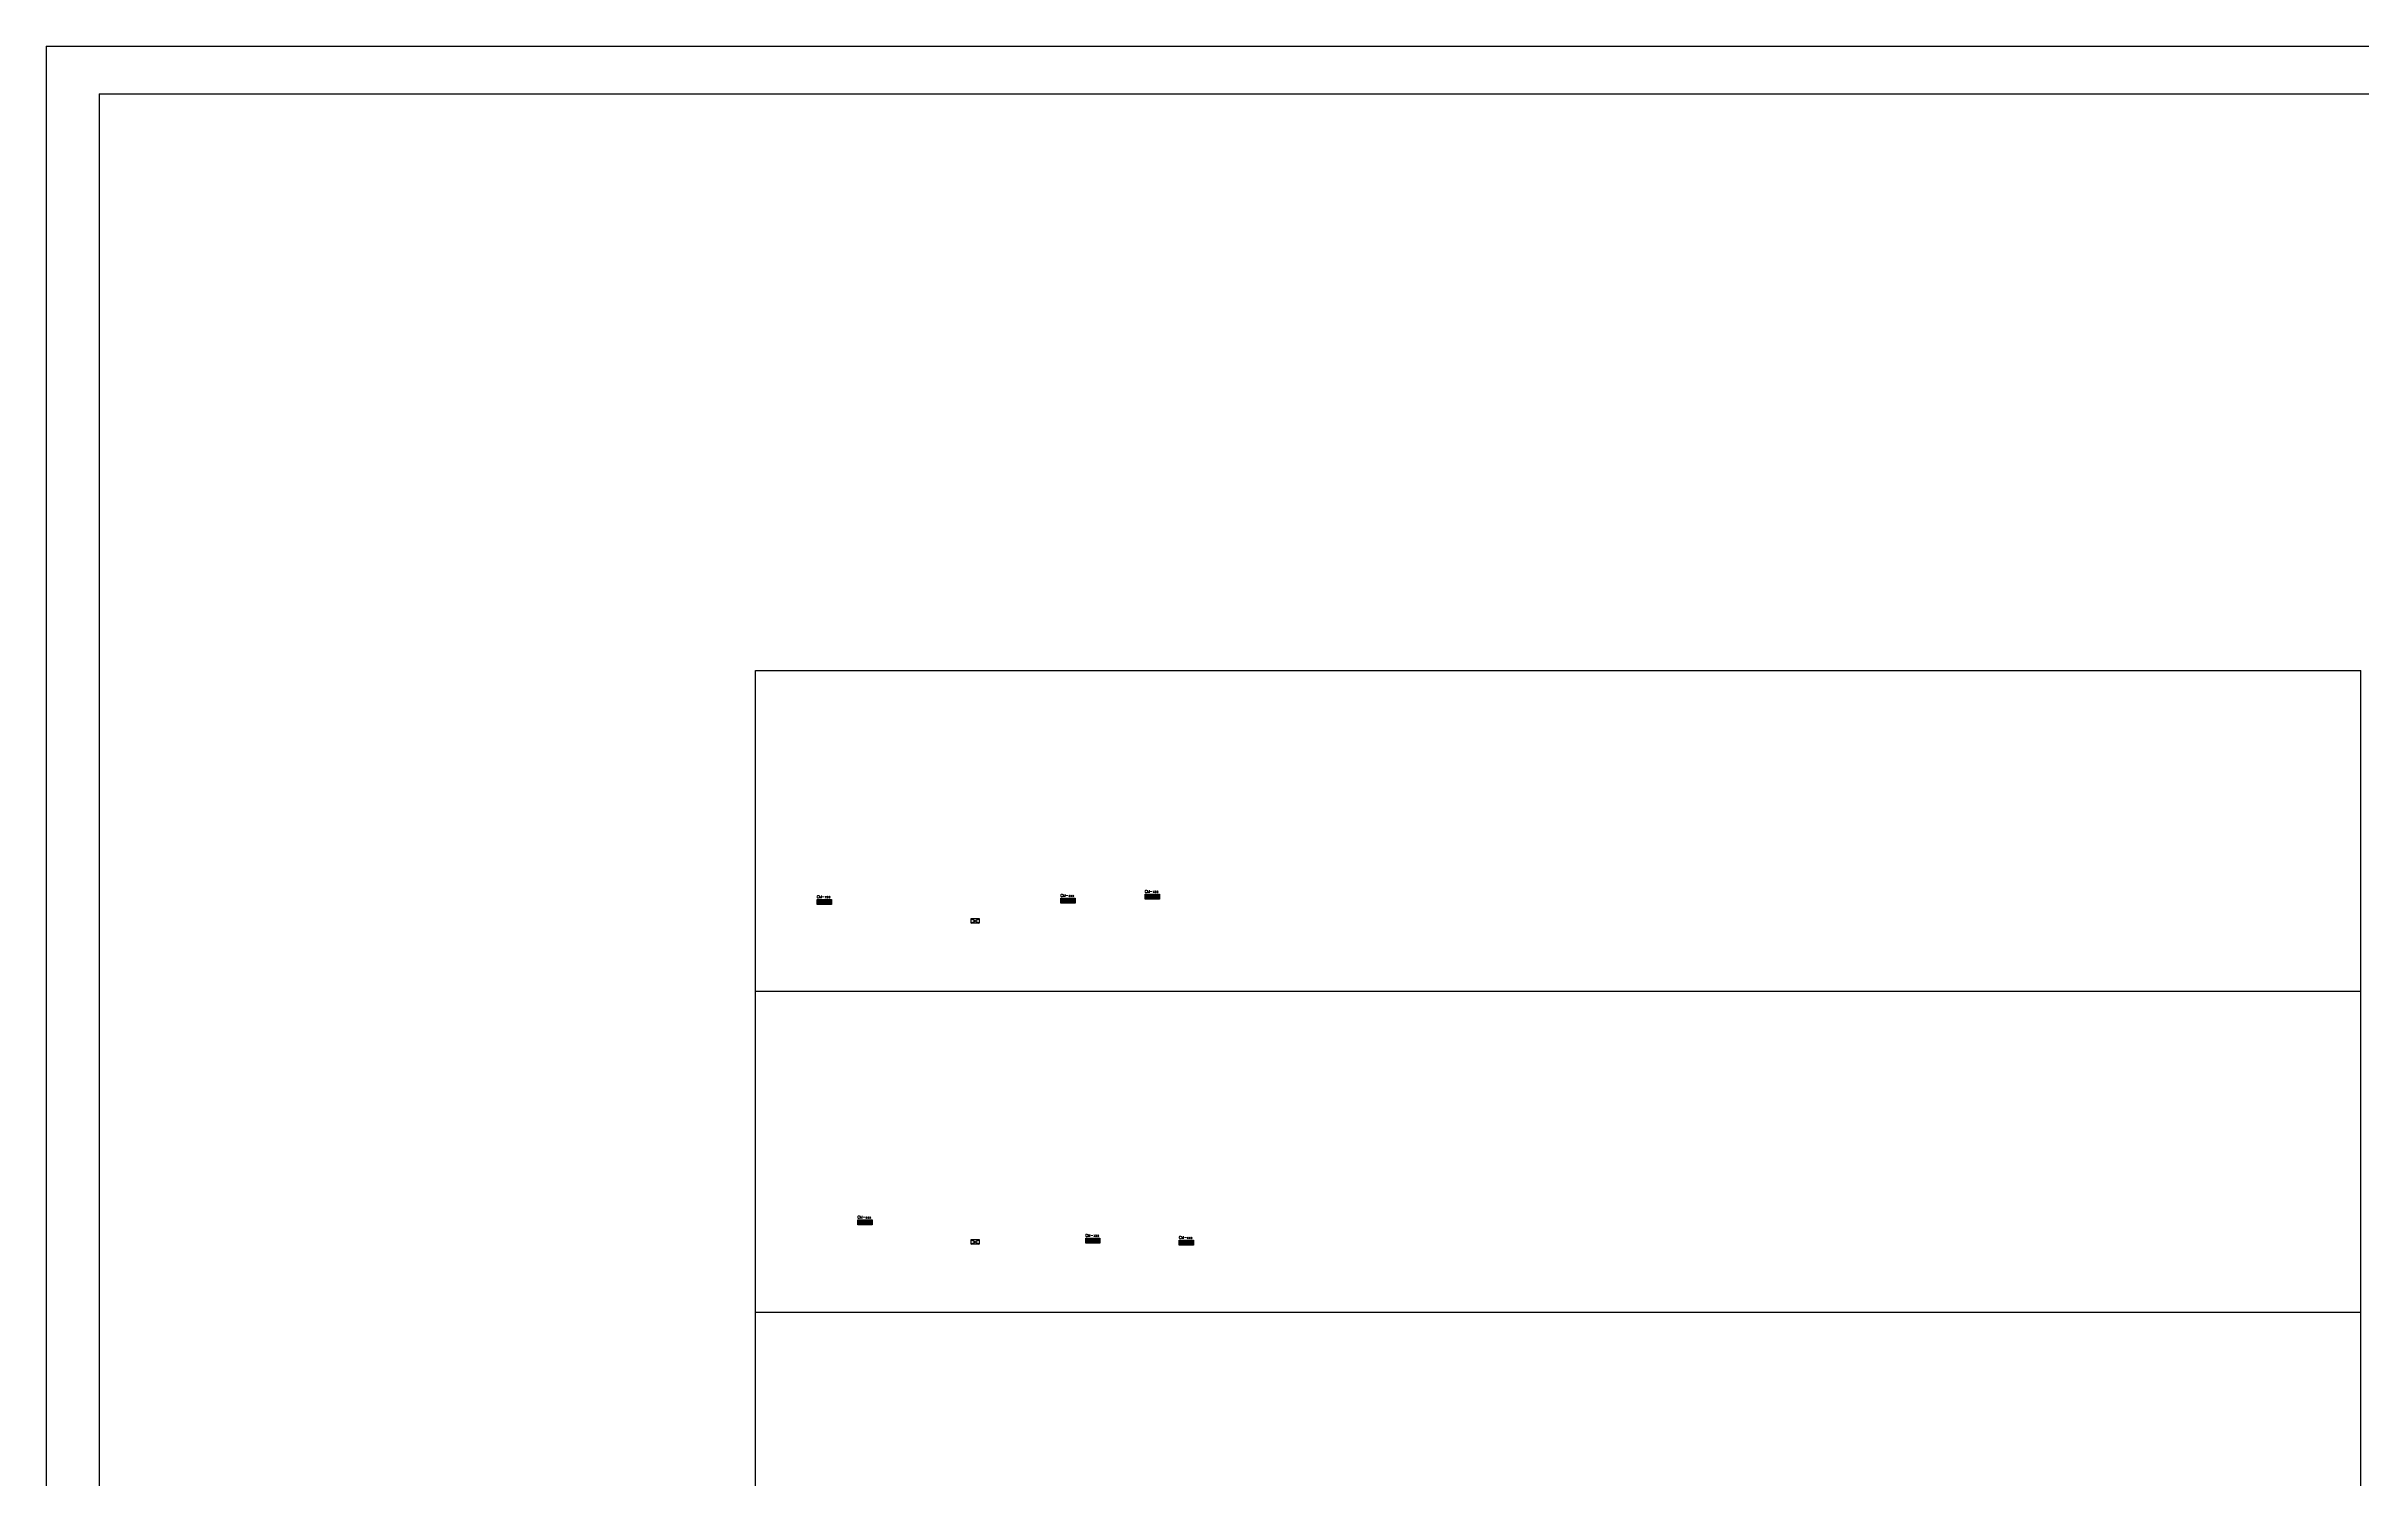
# Model space of a CAD drawing. Header units: millimetres. Extents: x -5 to 184, y -24 to 24.
# Drawn here: x 102 to 140.94, y 0 to 24.1 of the extents above; entities that cross this region are included whole.
import ezdxf

# ---------------------------------------------------------------- set-up
doc = ezdxf.new("R2010")
doc.units = ezdxf.units.MM
doc.layers.add('Legenda', color=231, linetype='Continuous', lineweight=25)
doc.layers.add('Prumada Eletrica', color=40, linetype='Continuous', lineweight=30)
doc.styles.add('ROMANS', font='ROMANS.SHX')

msp = doc.modelspace()

# ---------------------------------------------------------------- linework, layer by layer
at = {"layer": 'Legenda'}
for p, q in [((114.963, 9.668), (114.963, 9.75)), ((114.963, 9.75), (115.202, 9.75)), ((115.202, 9.75), (115.202, 9.668)), ((119.061, 9.69), (119.061, 9.773)), ((119.061, 9.773), (119.3, 9.773)), ((119.3, 9.773), (119.3, 9.69)), ((120.479, 9.758), (120.479, 9.84)), ((120.479, 9.84), (120.718, 9.84)), ((120.718, 9.758), (120.479, 9.758)), ((120.718, 9.84), (120.718, 9.758)), ((115.202, 9.668), (114.963, 9.668)), ((117.551, 9.349), (117.551, 9.432)), ((117.551, 9.432), (117.688, 9.432)), ((117.551, 9.349), (117.688, 9.432)), ((117.551, 9.432), (117.688, 9.349)), ((117.688, 9.349), (117.551, 9.349)), ((117.688, 9.432), (117.688, 9.349)), ((119.3, 9.69), (119.061, 9.69)), ((115.648, 4.278), (115.648, 4.36)), ((115.648, 4.36), (115.887, 4.36)), ((115.887, 4.36), (115.887, 4.278)), ((115.887, 4.278), (115.648, 4.278)), ((117.551, 3.949), (117.551, 4.031)), ((117.551, 4.031), (117.688, 4.031)), ((117.551, 3.949), (117.688, 4.031)), ((117.551, 4.031), (117.688, 3.949)), ((117.688, 3.949), (117.551, 3.949)), ((117.688, 4.031), (117.688, 3.949)), ((119.48, 3.97), (119.48, 4.052)), ((119.48, 4.052), (119.719, 4.052)), ((119.719, 3.97), (119.48, 3.97)), ((119.719, 4.052), (119.719, 3.97)), ((121.054, 3.936), (121.054, 4.018)), ((121.054, 4.018), (121.293, 4.018)), ((121.293, 3.936), (121.054, 3.936)), ((121.293, 4.018), (121.293, 3.936))]:
    msp.add_line(p, q, dxfattribs=at)
for points in [[(114.963, 9.75), (115.202, 9.75), (114.963, 9.668), (115.202, 9.668)], [(119.061, 9.773), (119.3, 9.773), (119.061, 9.69), (119.3, 9.69)], [(120.479, 9.84), (120.718, 9.84), (120.479, 9.758), (120.718, 9.758)], [(115.648, 4.36), (115.887, 4.36), (115.648, 4.278), (115.887, 4.278)], [(119.48, 4.052), (119.719, 4.052), (119.48, 3.97), (119.719, 3.97)], [(121.054, 4.018), (121.293, 4.018), (121.054, 3.936), (121.293, 3.936)]]:
    msp.add_solid(points, dxfattribs=at)
at = {"layer": 'Prumada Eletrica'}
for p, q in [((101.999, 24.105), (101.999, -24.095)), ((101.999, 24.105), (183.686, 24.105)), ((102.886, 23.305), (102.886, -23.295)), ((102.886, 23.305), (182.886, 23.305)), ((113.926, -13.396), (113.926, 13.604)), ((113.926, 13.604), (140.926, 13.604)), ((140.926, -13.396), (140.926, 13.604)), ((140.926, 8.204), (113.926, 8.204)), ((140.926, 2.804), (113.926, 2.804))]:
    msp.add_line(p, q, dxfattribs=at)

# ---------------------------------------------------------------- texts
at = {"layer": 'Legenda', "style": 'ROMANS'}
for p in [(114.957, 9.774), (119.055, 9.796), (120.473, 9.864), (115.642, 4.384), (119.474, 4.076), (121.048, 4.042)]:
    msp.add_text('CM-xxx', height=0.044, dxfattribs=at).set_placement(p)

doc.saveas('drawing.dxf')
